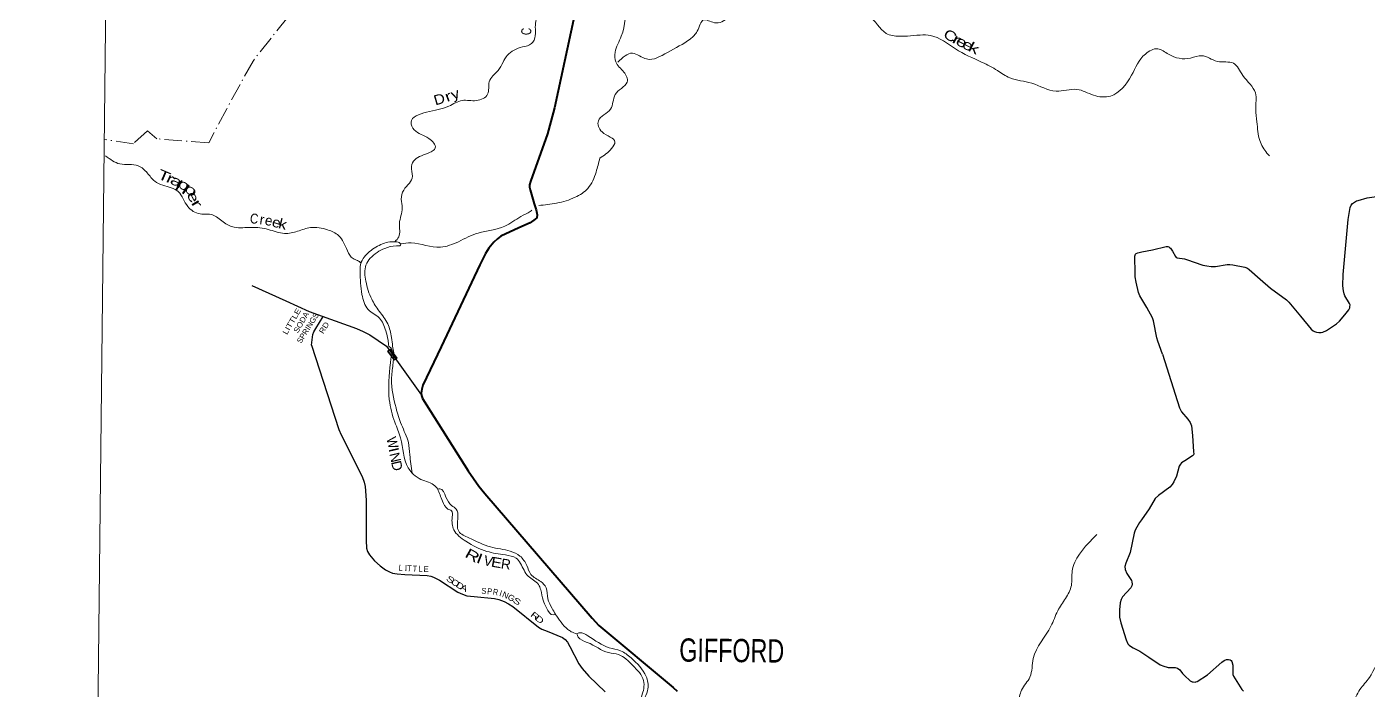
# Model space of a CAD drawing. Header units: feet. Extents: x -256679 to 5, y -731788 to -547785.
# Drawn here: x -256679 to -229824, y -600407 to -587119 of the extents above; entities that cross this region are included whole.
import ezdxf
from ezdxf.enums import TextEntityAlignment as Align

# ---------------------------------------------------------------- set-up
doc = ezdxf.new("R2010")
doc.units = ezdxf.units.FT
doc.header["$LTSCALE"] = 70
doc.linetypes.add('DOT_DASHED', pattern=[7.7, 5, -1.2, 0.3, -1.2])
for name, color, linetype, lineweight in [('26', 7, 'Continuous', 40), ('29', 7, 'Continuous', 25), ('31', 7, 'Continuous', 13), ('39', 7, 'Continuous', 13), ('4', 7, 'Continuous', 13), ('44', 7, 'DOT_DASHED', 13)]:
    doc.layers.add(name, color=color, linetype=linetype, lineweight=lineweight)
doc.layers.add('30', color=7, linetype='Continuous')
doc.layers.add('41', color=7, linetype='Continuous')

msp = doc.modelspace()

# ---------------------------------------------------------------- linework, layer by layer
at = {"layer": '26'}
for points in [[(-245204.85, -584528.02), (-246112.83, -588738.85), (-246187.53, -589012.38), (-246257.78, -589259.91), (-246594.32, -590216.99), (-246613.61, -590283.88), (-246613.61, -590333.51), (-246604.59, -590383.14), (-246519.72, -590663.54), (-246480.58, -590784.69), (-246463.34, -590883.12), (-246469.32, -590942.6), (-246498.62, -590974.18), (-246600.21, -591043.28), (-246828.24, -591145.72), (-247187.55, -591314.15), (-247253.89, -591366.71), (-247330.54, -591434.39), (-247429.74, -591556.21), (-247497.81, -591661.91), (-247611.77, -591888.64), (-248386.32, -593526.34)], [(-248386.32, -593526.34), (-248749.24, -594300.17), (-248774.06, -594376.14), (-248785.74, -594457.96), (-248778.44, -594507.63), (-248755.85, -594564.79), (-247842.9, -596013.38), (-247626.76, -596323.22), (-247509.64, -596468.27), (-245363.33, -598966.54), (-245223.95, -599108.62), (-243736.81, -600351.54), (-243659.43, -600427.51)]]:
    msp.add_lwpolyline(points, dxfattribs=at)
at = {"layer": '29'}
msp.add_line((-249481.22, -593514.58), (-248780.17, -594495.88), dxfattribs=at)
for points in [[(-230292.99, -592888.82), (-230213.1, -592790.02), (-230189.51, -592748.87), (-230188.46, -592728.16), (-230187.44, -592690.89), (-230195.71, -592664.19), (-230290.17, -592507.16), (-230305.4, -592469.32), (-230319.88, -592409.27), (-230334.12, -592310.66), (-230327.63, -592080.71), (-230227.6, -590979.66), (-230184.93, -590738.1), (-230161.57, -590690.58), (-230137.77, -590659.52), (-230097.42, -590628.46), (-230057.31, -590607.45), (-230022.92, -590595.33), (-229846.32, -590547.72), (-229478.66, -590491.79)], [(-233942.66, -593676.56), (-234036.05, -593416.97), (-234055.18, -593351.43), (-234122.43, -593009.77), (-234141.16, -592947.79), (-234253.11, -592740.56), (-234392.49, -592506.58), (-234420.14, -592440.73), (-234468.03, -592237.39), (-234486.88, -592127.98), (-234490.79, -592063.45), (-234492.86, -591711.43), (-234482, -591675.98), (-234465.96, -591661.73), (-234434.92, -591645.17), (-234355.23, -591623.34), (-234144.46, -591583.6), (-233869.35, -591522.56), (-233833.76, -591520.93), (-233817.2, -591525.07), (-233798.58, -591537.49), (-233782.02, -591554.06), (-233740.15, -591615.96), (-233684.76, -591721.79), (-233670.27, -591738.35), (-233649.42, -591746.95), (-233500.58, -591769.41), (-233461.46, -591778.97), (-233134.13, -591890.5), (-233053.58, -591910.22), (-232966.67, -591920.58), (-232884.01, -591917.2), (-232647.97, -591883.3), (-232591.16, -591882.34), (-232536.22, -591889.52), (-232293.07, -591933), (-232239.39, -591956.13), (-232204.09, -591980.63), (-231983.35, -592176.91), (-231778.9, -592351.13), (-231457.03, -592589.42), (-231413.35, -592633.09), (-231182.04, -592917.61), (-230964.45, -593173.98), (-230927.25, -593206.5), (-230896.21, -593223.06), (-230856.89, -593237.56), (-230808.95, -593243.66), (-230765.83, -593241.7), (-230732.72, -593235.49), (-230658.29, -593205.27), (-230458.53, -593071.41), (-230397.48, -593018.06), (-230292.99, -592888.82)], [(-252171.4, -592301.81), (-251491.63, -592611.15), (-251025.15, -592822.19), (-250081.31, -593164.38), (-249943.2, -593223.06), (-249814.25, -593291.26), (-249481.22, -593514.58)], [(-250980.98, -593498.4), (-250950, -593283.05), (-250932.39, -593231.34), (-250894.62, -593163.63), (-250744.72, -592923.86)], [(-250980.98, -593498.4), (-250429.22, -595185.91), (-250384.71, -595290.83), (-249965.23, -596123.65), (-249924.1, -596237.1), (-249903.92, -596330.29), (-249883.56, -596600.34), (-249882.58, -597409.72), (-249878.79, -597560.31), (-249857.5, -597627.87), (-249818.38, -597698), (-249717.69, -597815.55), (-249602.96, -597918.96), (-249496.17, -597993.54), (-249415.62, -598037.2), (-249358.4, -598060.05), (-249262.91, -598077.5), (-249112.36, -598093.23), (-248661.71, -598111.1), (-248593.32, -598121.16), (-248536.27, -598141.31), (-248418.5, -598204.21), (-248051.28, -598443.57), (-247959.39, -598483.98), (-247866.68, -598514.09), (-247723.57, -598531.02), (-247315.26, -598568.33), (-247227.31, -598591.34), (-247123.26, -598631.64), (-247032.64, -598675.3), (-246946.72, -598729.01), (-246433.37, -599145.39), (-246366.42, -599185.78), (-246264.13, -599225.53), (-245956.95, -599353.7), (-245903.65, -599390.11), (-245852.9, -599444.38), (-245807.38, -599531.26), (-245629.77, -599879.3), (-245562.58, -599975.01), (-245426.78, -600129.75), (-245102.33, -600437.75)], [(-233942.66, -593676.56), (-233602.15, -594750.81), (-233558.97, -594828.93), (-233434.76, -594978.44), (-233389.8, -595047.7), (-233363.62, -595114.64), (-233343.01, -595303.38), (-233319.99, -595635.65), (-233317.08, -595670.58), (-233322.9, -595693.86), (-233342.56, -595711.06), (-233496.25, -595812.97), (-233561.43, -595853.95), (-233584.71, -595877.24), (-233607.93, -595919.43), (-233658.79, -596122.61), (-233712.7, -596232.34), (-233747.6, -596284.73), (-233796.01, -596338.64), (-234023.94, -596505.94), (-234085.69, -596566.68), (-234210.78, -596774.88), (-234360.99, -596992.37)], [(-234360.99, -596992.37), (-234400.91, -597050.18), (-234458.82, -597143.38), (-234487.91, -597204.5), (-234510.02, -597262.59), (-234589.47, -597651.24), (-234678.44, -597862.32), (-234695.47, -597929.64), (-234690.07, -597990.39), (-234655.33, -598072.05), (-234563.05, -598211.14), (-234556.27, -598237.79), (-234550.45, -598281.45), (-234553.36, -598316.38), (-234577.06, -598356.85), (-234743.89, -598540.52), (-234767.16, -598589.98), (-234787.52, -598659.84), (-234805.52, -598797.51), (-234802.07, -598945.08), (-234775, -599057.71), (-234671.17, -599396.23), (-234633.35, -599477.73), (-234610.75, -599503.5), (-234583.9, -599527.21), (-234531.54, -599559.23), (-234393.99, -599626.23), (-234218.54, -599743.63)], [(-234218.54, -599743.63), (-233988.87, -599897.31), (-233916.32, -599925.98), (-233847.96, -599949.27), (-233825.29, -599951.4), (-233689.43, -599952.17), (-233639.11, -599965.82), (-233596.35, -600001.65), (-233540.35, -600071.03), (-233498.9, -600112.27), (-233385.45, -600219.96), (-233344.73, -600240.34), (-233327.28, -600243.25), (-233288.21, -600244.18), (-233272.74, -600243.25), (-233245.83, -600231.61), (-233041.77, -600101.52), (-232753.69, -599843.48), (-232704.78, -599809.56), (-232663.33, -599793.55), (-232620.42, -599792.1), (-232588.76, -599799.67), (-232570.25, -599812.47), (-232550.61, -599835.76), (-232534.13, -599908.3), (-232530.98, -600091.89), (-232521.08, -600126.3), (-232352.82, -600394.61), (-232322.8, -600428.65)]]:
    msp.add_lwpolyline(points, dxfattribs=at)
at = {"layer": '31'}
for p, q in [((-249399.73, -593574.85), (-249267.16, -593759.42)), ((-249267.16, -593759.42), (-249322.53, -593799.19))]:
    msp.add_line(p, q, dxfattribs=at)
msp.add_lwpolyline([(-249322.53, -593799.19), (-249455.1, -593614.62), (-249399.73, -593574.85)], dxfattribs=at)
msp.add_lwpolyline([(-249443.93, -593616.45), (-249401.55, -593586.01), (-249278.32, -593757.58), (-249320.7, -593788.02)], close=True, dxfattribs=at)
at = {"layer": '39'}
msp.add_line((-249332.26, -593652.35), (-249356, -593514.63), dxfattribs=at)
for points in [[(-237804.85, -567147.79), (-237770.92, -567553.53), (-237717.51, -568015.66), (-237955.21, -568310.25), (-238278.01, -568493.6), (-238522.18, -568637.62), (-238997.81, -568859.55), (-239059.82, -569037.53), (-238953.5, -569231.27), (-238961.79, -569451.95), (-239065.39, -569579.33), (-239253.64, -569940.66), (-239374.73, -570013.68), (-239619.38, -570009.18), (-239845.6, -570163.41), (-239892, -570383.7), (-239943.13, -570479.51), (-239778.92, -570699.93), (-239579.78, -571033.1), (-239630.43, -571277.42), (-239782.16, -571598.98), (-239825.66, -571927.67), (-239949.09, -572227.44), (-240068.79, -572555.35), (-240138.03, -572657), (-240229.56, -572975.16), (-240281.43, -573337.88), (-240157.42, -573565.92), (-240046.56, -573707.53), (-239981.55, -574017.25), (-240121.44, -574162.33), (-240281.44, -574313.22), (-240329.8, -574529.47), (-240469.68, -574674.55), (-240589.52, -574819.83), (-240705.58, -575378.57), (-240714.32, -575838.06), (-240777.84, -575967.86), (-240898, -576339.92), (-240882.76, -576613.01), (-241041.73, -576858.23), (-241205.18, -577149.57), (-241234.33, -577642.97), (-241138.08, -578035.29), (-241169.73, -578187.49), (-241402.16, -578359.73), (-241663.87, -578453.39), (-241687.62, -578617.71), (-241599.58, -578833.35), (-241839.83, -579180.1), (-241961.91, -579349.44), (-241925.33, -579692.99), (-241801.45, -580127.74), (-241859.19, -580281.68), (-241845.34, -580494.55), (-241874.38, -580783.24), (-241980.59, -581163.47), (-241954.22, -581524.98), (-241914.65, -581772.23), (-241861.08, -582023.64), (-241956.1, -582291.59), (-242139.86, -582606.81), (-242392.25, -583160.14), (-242489.59, -583458.17), (-242756.63, -583485.56), (-242975.37, -583598.15), (-243343.82, -583749.15), (-243763.96, -583726.15), (-243999.24, -583980.64), (-244136.76, -584480.96), (-244040.12, -585029.82), (-244008.84, -585497.74), (-243924.83, -585715.34), (-244034.84, -585880.79), (-244295.1, -586028.66), (-244537.81, -586030.2), (-244639.11, -586324.18), (-244670.16, -586612.85), (-244777.61, -587308.15), (-244901.26, -587630), (-244889.21, -587822.78), (-244724.82, -588025.14), (-244658.67, -588224.5), (-244776.31, -588351.74), (-244899.95, -588476.91), (-244995.24, -588770.96), (-245236.27, -588999.29), (-245162.37, -589224.82), (-244903.73, -589428.14), (-244971.23, -589555.89), (-245207.92, -589752.16)], [(-250020.98, -576250.96), (-249766.42, -576851.6), (-249643.38, -577173.96), (-249576.31, -577477.68), (-249375.74, -577672.39), (-249161.03, -578051.87), (-249009.52, -578141.72), (-248812.4, -578282.2), (-248766.67, -578515.47), (-248636.84, -578763.64), (-248498.51, -578963.73), (-248030.21, -579259.5), (-247786.91, -579394.43), (-247451.35, -579530.31), (-247218.81, -579932.05), (-246807.81, -580337.61), (-246689.11, -580886.7), (-246654.08, -581186.08), (-246494.16, -581627.22), (-246414.64, -581890.93), (-246321.66, -582210.98), (-246389.43, -582559.48), (-246244.41, -582890.09), (-246057.59, -583251.23), (-246050.91, -583381.74), (-246055.17, -583600.45), (-245989.5, -583845.96), (-245929.38, -584045.25), (-245858.48, -584367.08), (-245948.44, -584532.73), (-245866.71, -584776.4), (-245864.51, -584953.03), (-246091.05, -585137.36), (-246069.59, -585390.45), (-245930.77, -585544.38), (-245874.53, -585926.27), (-245871.16, -586183.18), (-246224.23, -586384.29), (-246457.46, -586634.78), (-246467.34, -586815.3), (-246498.6, -587124.04), (-246500.38, -587296.61), (-246574.23, -587456.41), (-246755.42, -587522.8), (-247060.01, -587690.28), (-247145.68, -587829.89), (-247245.62, -587991.43), (-247420.47, -588220.44), (-247453.12, -588468.96), (-247677.07, -588597.12), (-247961.85, -588594.22), (-248229.77, -588707.89), (-248680.28, -588827.73), (-248987.24, -589031.31), (-248922.61, -589182.48), (-248627.56, -589356.07), (-248503.15, -589545.99), (-248618.44, -589639.14), (-248910.72, -589780.66), (-248980.31, -589916.41), (-248960.25, -590111.29), (-249019.86, -590251.16), (-249133.59, -590388.48), (-249181.6, -590570.61), (-249163.36, -590747.41), (-249218.75, -591061.92), (-249233.53, -591328.69), (-249310.34, -591423.58)], [(-244847.15, -587829.23), (-244552.45, -587647.6), (-244272.84, -587762.83), (-243854.32, -587632.64), (-243400.27, -587364.33), (-243256.23, -587205.25), (-243127.57, -586981.79), (-242913.52, -587036.15), (-242641.67, -586930.54), (-242553.9, -586782.93), (-242449.89, -586615.41), (-242083.36, -586470.64), (-241820.33, -586443.21), (-241576.86, -586367.43), (-241316.33, -586582.81), (-241193.48, -586728.56), (-240826.29, -586714.24), (-240480.01, -586781.99), (-240160.2, -586889.61), (-239823.55, -586919.13), (-239473.95, -587249.81), (-239209.79, -587306.69), (-239049.31, -587304.31), (-238792.38, -587284.85), (-238583.87, -587293), (-238089.19, -587558.93), (-237552.47, -587831.32), (-237247.28, -587994.98), (-237000.07, -588139.99), (-236559.92, -588246.83), (-236072.19, -588408.33), (-235654.64, -588372.45), (-235320.9, -588490.24), (-234984.1, -588505.72), (-234562.64, -588090.57), (-234285.48, -587663.93), (-234035.68, -587558.1), (-233820.2, -587668.67), (-233379.74, -587745.4), (-233156.62, -587697.51), (-232842.89, -587811.08), (-232522.37, -587848.46), (-232332.34, -588093.23), (-232083.22, -588442.96), (-232074.54, -588768.17), (-232051.11, -589025.29), (-231992.78, -589399.16), (-231850.93, -589647.46), (-231797.36, -589704.19)], [(-255101.52, -589705.52), (-254816.35, -589864.97), (-254447.69, -589902.84), (-254266.66, -590047.17), (-254117.94, -590213.26), (-253956.28, -590291.16), (-253646.73, -590420.75), (-253457.24, -590717.7), (-253210.07, -590866.72), (-252961.56, -590885.31), (-252748.42, -591027.96), (-252528.87, -591132.55), (-252177.91, -591136.12), (-251847.4, -591177.62), (-251521.29, -591257.21), (-251258.09, -591213.73), (-250998.6, -591140.12), (-250656.1, -591185.75), (-250436.65, -591300.37), (-250261.28, -591605.2), (-250146.58, -591762.9), (-250058.71, -591799.92), (-249987.69, -591850.9)], [(-245207.92, -589752.16), (-245280.96, -590028.37), (-245446.79, -590355.81), (-245701.34, -590533.83), (-246071.59, -590650.47), (-246431.48, -590699.15)], [(-246567.32, -590792.73), (-246598.78, -590815.69), (-246790.4, -590920.1), (-247111.31, -591115.51), (-247644.21, -591250.56), (-248039.11, -591423.14), (-248397.26, -591533.89), (-248984.04, -591447.63), (-249194.92, -591463.62)], [(-249194.92, -591463.62), (-249222.65, -591441.18), (-249268.65, -591428.67), (-249374.9, -591423.58), (-249658.65, -591515.01), (-249899.22, -591699.2), (-249982.83, -591832.81), (-250004.89, -592027.25), (-249969.43, -592479.16), (-249846.18, -592781.45), (-249621.3, -592952.32), (-249493.56, -593208.5), (-249447.35, -593395.61), (-249433.68, -593516.81)], [(-249355.71, -593517.05), (-249376.6, -593342.14), (-249454.01, -593068.42), (-249621.9, -592815.85), (-249773.86, -592575.48), (-249890.49, -592215.06), (-249889.17, -591891.96), (-249805.54, -591756.35), (-249510.65, -591556.66), (-249279.51, -591508.84), (-249199.12, -591493.6), (-249188.72, -591463.15)], [(-249368.98, -593694.06), (-249392.83, -593793.97), (-249399.49, -593850.59), (-249421.93, -594585.93), (-249310.8, -595039.43), (-249197.44, -595354.44), (-249042.46, -595951.18), (-248971.83, -596052.69)], [(-249433.68, -593516.81), (-249376.19, -593571.95), (-249368.98, -593694.06)], [(-248966.66, -596056.74), (-249011.66, -595690.07), (-249040.37, -595447.29), (-249179.13, -595089.71), (-249286.11, -594752.72), (-249376.19, -594178.07), (-249349.56, -593885), (-249342.9, -593822.84), (-249332.26, -593652.35)], [(-248971.83, -596052.69), (-248825.14, -596167.46), (-248534.13, -596294.57), (-248453.18, -596378.18)], [(-246097.39, -598885.27), (-246161.25, -598767.74), (-246246.47, -598575.65), (-246283.05, -598354.22), (-246391.48, -598232.03), (-246585.88, -598088.39), (-246669.36, -597912.39), (-246806.76, -597719.47), (-246999.89, -597622.03), (-247393.96, -597537.45), (-247826.6, -597355.88), (-248033.24, -597224.09), (-248048.81, -596944.77), (-248080.34, -596783.66), (-248173.46, -596707.89), (-248287.17, -596539.43), (-248410.91, -596370.82), (-248453.18, -596378.18)], [(-248453.18, -596378.18), (-248358.7, -596618.6), (-248246.87, -596778.99), (-248177.18, -596814.23), (-248163.07, -596934.92), (-248131.11, -597194.42), (-247887.91, -597423.16), (-247469.66, -597626.59), (-247097.48, -597698.77), (-246883.73, -597762.41), (-246724.99, -598001.85), (-246640.64, -598123.66), (-246436.57, -598289.54), (-246390.12, -598396.68), (-246343.28, -598604.22), (-246273.49, -598757.92), (-246143.31, -598900.53), (-246098.87, -598883.17)], [(-226829.18, -596751.09), (-227341.11, -596881.46), (-228012.33, -597055.46), (-228411.53, -597165.54), (-228887.51, -597431), (-229138.12, -597537.43), (-229150.83, -597703.86), (-228997.44, -598025.53), (-228862.37, -598114.02), (-228848.83, -598519.79), (-228916.5, -598858.01), (-229068.48, -599321.37), (-229196.06, -599516.09), (-229502.15, -599701.94), (-229800.49, -600154.93), (-229988.99, -600392.85), (-230130.48, -600703.8), (-230177.86, -601152.76), (-229997.21, -601402.59), (-229630.59, -601820.01), (-229632.94, -602091.01), (-229636.82, -602456.35), (-229594.22, -602553.4), (-229151.25, -602717.06), (-228754.98, -602789.64), (-228605.35, -602846.23), (-228523.11, -602849.55), (-228338.62, -602860.52), (-228128.27, -602885.96), (-227884.73, -603219.1), (-227501.63, -603735.17), (-227212.62, -604111.2), (-226756.4, -604574.22), (-226484.32, -604755.23), (-226431.17, -604820.33), (-226257.43, -604999.78), (-225903.24, -604943.18), (-225528.2, -605212.17), (-225074.81, -605351.91), (-224538.66, -605338.37), (-224123.07, -605332.95), (-223926.05, -605438.49), (-223680.04, -605492.6), (-223459.1, -605484.08), (-223392.31, -605497.8)], [(-235254.16, -597287.32), (-235603.74, -597681.28), (-235749.71, -598020.26), (-235766.4, -598309.1), (-235884.98, -598568.21), (-236039.56, -598818.71), (-236174.97, -599125.74), (-236528.59, -599770.59), (-236596.84, -600144.94), (-236763.65, -600407.3), (-236853.95, -600654.81), (-237069.96, -600856.15), (-237177.73, -601067.25), (-237318.58, -601462.52), (-237495.91, -601754.83), (-237701.78, -602074.78), (-237847.84, -602419.79), (-238008.24, -602907.1), (-238196.6, -603385.95), (-238363.89, -603678.41), (-238666.99, -604177.51), (-238826.42, -604355.66), (-238921.22, -604508.74), (-238981.16, -604740.68), (-239182.08, -605002.49), (-239259.34, -605187.97), (-239324.32, -605359.6), (-239432.55, -605474.32), (-239499.32, -605631.86), (-239540.26, -605930.35), (-239555.94, -605965.68)], [(-246098.87, -598883.17), (-245983.09, -599047.64), (-245846.89, -599190.35), (-245779.37, -599235.6), (-245667.64, -599277.53)], [(-245667.79, -599277.49), (-245611.13, -599258.36), (-245445.48, -599317.22), (-245017.47, -599556.69), (-244791.1, -599618.85), (-244582.48, -599760.95), (-244280.36, -600132.85), (-244244.17, -600378.36), (-244305.2, -600554.07), (-244384.98, -600771.63), (-244413.91, -600947.85), (-244375.94, -601207.45), (-244301.38, -601812.95), (-244337.56, -602189.82), (-244295.7, -602457.51), (-244120.36, -602912.04), (-243989.73, -603026.55), (-243820.87, -603135.65), (-243666.09, -603122.06), (-243240.12, -603094.72), (-242986.59, -603181.08), (-242885.05, -603481.84), (-242936.98, -603964.87), (-243127.71, -604341.28), (-243231.11, -604530.36), (-243220.65, -604753.38), (-243093.9, -604859.8), (-243023.6, -604856.91), (-242863.39, -604755.06), (-242570.12, -604741.67), (-242219.65, -604791.43), (-241953.4, -604960.3), (-241738.32, -605066.13), (-241318.17, -605026.65), (-240851.32, -604953.79), (-240743.28, -604975.59), (-240363.03, -605170.37), (-240278.29, -605392.57), (-240286.77, -605669.5), (-240424.86, -606018.64), (-240459.52, -606176.69), (-240390.58, -606382.58), (-240375.94, -606595.63), (-240445.4, -606670.81), (-240502.88, -606750.2), (-240489.48, -606915.05), (-240342.01, -606981.64), (-240262.71, -607043.14), (-239918.65, -607241.36), (-239742.73, -607410.81), (-239777.01, -607544.78), (-239837.66, -607696.39), (-239907.5, -607795.67), (-239954.56, -607851.13), (-239949.9, -607935.53), (-239969.7, -608043.63), (-240028.97, -608108.94), (-240042.01, -608170.97), (-240001.8, -608292.07), (-239973.77, -608421.01), (-239954.77, -608612.04), (-239882.07, -608709.57), (-239651.45, -608972.24), (-239340.14, -609459.05), (-239293.79, -609572.22), (-239171.11, -609682.59), (-239043.26, -609845.25), (-238711.49, -610308.29), (-238260.32, -610711), (-237965.2, -610832.15), (-237548.1, -610732.39), (-237315.58, -610503.21), (-237232.69, -610466.39), (-237104.62, -610490.51), (-236717.41, -610751.66), (-236351.44, -611084.75), (-236189.24, -611233.9), (-235754.29, -611646.39), (-235513.73, -612039.72), (-235461.39, -612279.47), (-235443.78, -612307.86), (-235388.46, -612362.95), (-235319.85, -612464.42), (-235011.65, -612646.02), (-234488.63, -612700.53), (-234231.74, -612578.14), (-234109.5, -612341.18), (-233991.27, -612104.15), (-233938.62, -612074.87), (-233892.56, -612081.63)], [(-233894.63, -612085.61), (-233938.45, -612189.31), (-234060.98, -612444.34), (-234262.91, -612768.38), (-234525.14, -612848.52), (-234756.2, -612862.9), (-234986.07, -612803.02), (-235288.77, -612653.64), (-235556.71, -612340.19), (-235696.96, -611950.47), (-235985.26, -611530.28), (-236403.77, -611218.43), (-236713.78, -610900.29), (-237034.99, -610654.25), (-237187.93, -610677.91), (-237672.93, -610880.98), (-237941.05, -610953), (-238141.34, -610925.71), (-238334.12, -610806.19), (-238563.63, -610599.75), (-238937.15, -610236.43), (-239132.43, -609898.03), (-239214.87, -609782.28), (-239335.37, -609661.9), (-239409.59, -609534.24), (-239740.94, -609045.1), (-239936.05, -608821.14), (-240035.13, -608616.78), (-240103.37, -608242.27), (-240092.95, -608093.86), (-240055.54, -608014.15), (-240035.67, -607902.04), (-240008.03, -607806.11), (-239923.04, -607638.82), (-239890.81, -607506.82), (-239954.96, -607377.31), (-240180.72, -607186.99), (-240495.46, -607037.42), (-240590.3, -606943.55), (-240585.41, -606764.95), (-240533.34, -606647.32), (-240495.89, -606565.61), (-240484.73, -606495.52), (-240574.23, -606070.47), (-240562.78, -605857.83), (-240462.58, -605742.98), (-240405.97, -605593.31), (-240389.66, -605453.03), (-240396.98, -605284.27), (-240446.02, -605213.22), (-240617.21, -605124.16), (-240840.54, -605032.26), (-241078.24, -605084.68), (-241627.82, -605184.33), (-241850.28, -605162.72), (-242191.94, -604940.44), (-242553.74, -604846.33), (-242779.04, -604876.87), (-242877.82, -604903.4), (-243047.78, -604987.02), (-243234.89, -604889.68), (-243335.39, -604649.16), (-243288.27, -604465.2), (-243102.43, -604142.92), (-242969.94, -603767.59), (-242992.73, -603437.96), (-243076.76, -603296.08), (-243294.78, -603248.44), (-243757.07, -603287.24), (-243942.82, -603230.08), (-244194.15, -603007.23), (-244353.89, -602581.06), (-244436.92, -602252.48), (-244418.29, -601843.21), (-244468.13, -600948.99), (-244419.39, -600664.68), (-244328.38, -600373), (-244331.85, -600214.34), (-244543.8, -599913.82), (-244835.33, -599694.35), (-245031.4, -599655.09), (-245457.64, -599449.53), (-245642.62, -599344.19), (-245667.79, -599277.48)]]:
    msp.add_spline(points, degree=3, dxfattribs=at)
at = {"layer": '4'}
msp.add_lwpolyline([(-254669.8, -547785.08), (-222837.12, -548113.49), (-191004.03, -548398.11), (-159170.57, -548638.96), (-127336.83, -548836.01), (-95502.83, -548989.26), (-63668.65, -549098.74), (-31834.36, -549164.42), (0, -549186.32), (0, -731787.88), (-32085.53, -731765.81), (-64171, -731699.6), (-224595.32, -730706.58), (-256679.15, -730375.58)], close=True, dxfattribs=at)
msp.add_lwpolyline([(-254669.8, -547785.08), (-222837.12, -548113.49), (-191004.03, -548398.11), (-159170.57, -548638.96), (-127336.83, -548836.01), (-95502.83, -548989.26), (-63668.65, -549098.74), (-31834.36, -549164.42), (0, -549186.32), (0, -731787.88), (-32085.53, -731765.81), (-64171, -731699.6), (-224595.32, -730706.58), (-256679.15, -730375.58)], close=True, dxfattribs=at)
at = {"layer": '44'}
msp.add_lwpolyline([(-255017.44, -579376.52), (-254446.76, -579483.6), (-254338.36, -579520.71), (-254224.23, -579600.16), (-254129.96, -579674.64), (-254028.58, -579781.14), (-252222.35, -582685.16), (-252040.23, -583117.83), (-251877.19, -584034.14), (-251746.92, -584484.3), (-251234.3, -585795.04), (-251237.74, -586283.21), (-251456.11, -586923.05), (-252150.86, -587803.96), (-252676.72, -588758.81), (-253038.47, -589445.53), (-254076.52, -589360.83), (-254262.41, -589203.56), (-254544.69, -589459.99), (-255127.51, -589378.05)], dxfattribs=at)

# ---------------------------------------------------------------- texts
at = {"layer": '30'}
for s, rotation, width, p in [('LITTLE', 59.846, 1.2, (-251471.61, -593296.67)), ('SODA', 59.846, 1.1, (-251251.99, -593262.84)), ('SPRINGS', 57.987, 1.05, (-251190.18, -593472.34)), ('RD', 57.987, 1.15, (-250746.4, -593278.62))]:
    msp.add_text(s, height=109.1, rotation=rotation, dxfattribs=dict(at, width=width)).set_placement(p)
for s, rotation, width, p in [('L', 354.035, 0.9, (-249198.81, -598014.44)), ('T', 356.729, 0.9, (-249024.85, -598026.39)), ('T', 357.729, 0.85, (-248912.04, -598031.12)), ('L', 357.729, 0.8, (-248799.18, -598035.59)), ('E', 357.729, 0.75, (-248687.7, -598040.01)), ('S', 326.903, 1.45, (-248229.76, -598243.67)), ('O', 326.903, 1.25, (-248131.97, -598307.43)), ('D', 326.903, 1.3, (-248038.06, -598367.38)), ('A', 333.262, 1.3, (-247949.12, -598413.36)), ('S', 354.779, 0.8, (-247532.65, -598478.18)), ('P', 354.779, 0.8, (-247418.28, -598488.62)), ('R', 351.779, 0.8, (-247302.57, -598499.92)), ('I', 342.339, 0.85, (-247208.36, -598523.37)), ('N', 337.828, 1.05, (-247118.58, -598557.96)), ('G', 332.276, 1.1, (-247005.73, -598611.64)), ('S', 327.99, 1.4, (-246896.44, -598677.89)), ('R', 320.954, 1.5, (-246540.27, -598967.63)), ('D', 320.954, 1.5, (-246451.43, -599037.93))]:
    msp.add_text(s, height=120, rotation=rotation, dxfattribs=dict(at, width=width)).set_placement(p, align=Align.CENTER)
msp.add_text('I', height=120, rotation=356.035, dxfattribs=at).set_placement((-249092.27, -598022.89), align=Align.CENTER)
at = {"layer": '41'}
for s, rotation, width, p in [('C', 89.704, 0.75, (-246579.95, -587212.51)), ('C', 330.533, 1.3, (-238240.9, -587382.44)), ('r', 330.801, 1.65, (-238109.83, -587455.75)), ('e', 333.198, 1.4, (-238006.1, -587510.2)), ('e', 333.198, 1.4, (-237881.37, -587574.29)), ('k', 333.198, 1.55, (-237760.48, -587635.36)), ('y', 19.841, 1.25, (-248071.32, -588555.46)), ('D', 16.079, 1.15, (-248392.62, -588663.82)), ('r', 20.396, 1.35, (-248210.72, -588603.75)), ('T', 336.609, 1.5, (-253971.78, -590194.13)), ('r', 334.74, 1.5, (-253847.05, -590244.99)), ('a', 331.828, 1.5, (-253731.12, -590296.88)), ('p', 328.791, 1.65, (-253590.77, -590365.96)), ('p', 323.275, 1.8, (-253458.13, -590461.32)), ('e', 298.82, 1.45, (-253435.32, -590574.72)), ('r', 301.019, 1.7, (-253357.67, -590710.7)), ('C', 353.557, 0.85, (-252138.47, -591060.07)), ('e', 342.606, 1.15, (-251708.61, -591133.15)), ('k', 346.06, 1.2, (-251578.29, -591167.38)), ('W', 285.449, 0.9, (-249454.17, -595476.63)), ('I', 283.12, 1.2, (-249429.12, -595615.75)), ('D', 283.013, 1.05, (-249365.06, -595934.75)), ('R', 330.58, 1.45, (-247805.77, -597795.59)), ('I', 339.115, 1.45, (-247648.09, -597861.67)), ('E', 350.034, 1.2, (-247291.02, -597947.68))]:
    msp.add_text(s, height=200, rotation=rotation, dxfattribs=dict(at, width=width)).set_placement(p, align=Align.CENTER)
for s, rotation, p in [('r', 352.129, (-251983.81, -591078)), ('e', 348.129, (-251853.78, -591096.52)), ('N', 283.12, (-249400.71, -595767.06)), ('V', 347.121, (-247462.36, -597915.48)), ('R', 351.84, (-247100.64, -597979.92))]:
    msp.add_text(s, height=200, rotation=rotation, dxfattribs=at).set_placement(p, align=Align.CENTER)
at = {"layer": '44', "width": 0.75}
msp.add_text('GIFFORD', height=465.8, rotation=359.433, dxfattribs=at).set_placement((-243619.07, -599834.61))

doc.saveas('drawing.dxf')
